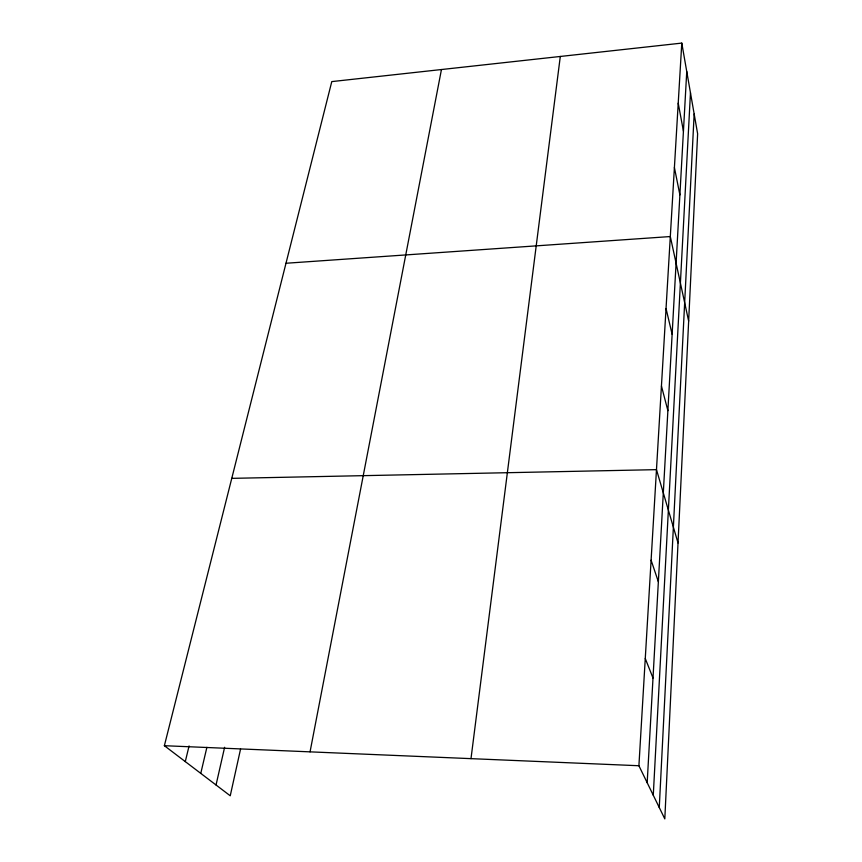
<?xml version="1.0" encoding="UTF-8"?>
<svg xmlns="http://www.w3.org/2000/svg" width="862" height="862" viewBox="0 0 862 862"><rect width="100%" height="100%" fill="white"/><g stroke="black" fill="none" stroke-linecap="round" stroke-linejoin="round"><path stroke-width="1.29" d="M659.268 807.532L694.158 113.946M653.277 795.238L690.473 92.784M647.179 782.728L686.755 71.514M681.788 43.1L697.627 133.782L664.807 818.9L638.904 765.736L681.788 43.1L331.784 81.599L164.373 745.705L230.24 795.788L240.563 749.056M470.997 758.646L560.3 56.461M310.051 751.847L441.452 69.531M216.039 784.991L224.616 747.289M200.771 773.376L206.891 747.322M185.287 761.599L189.08 745.932M285.99 263.255L670.313 236.544L688.652 321.095M231.77 478.356L656.478 469.65L678.028 542.974M164.373 745.705L638.904 765.736M645.272 658.536L653.008 678.049M651.101 560.192L658.363 581.764M661.445 386.025L667.888 410.646M666.035 308.531L672.134 334.273M674.407 167.519L679.892 194.898M678.222 103.192L683.437 131.164"/></g></svg>
